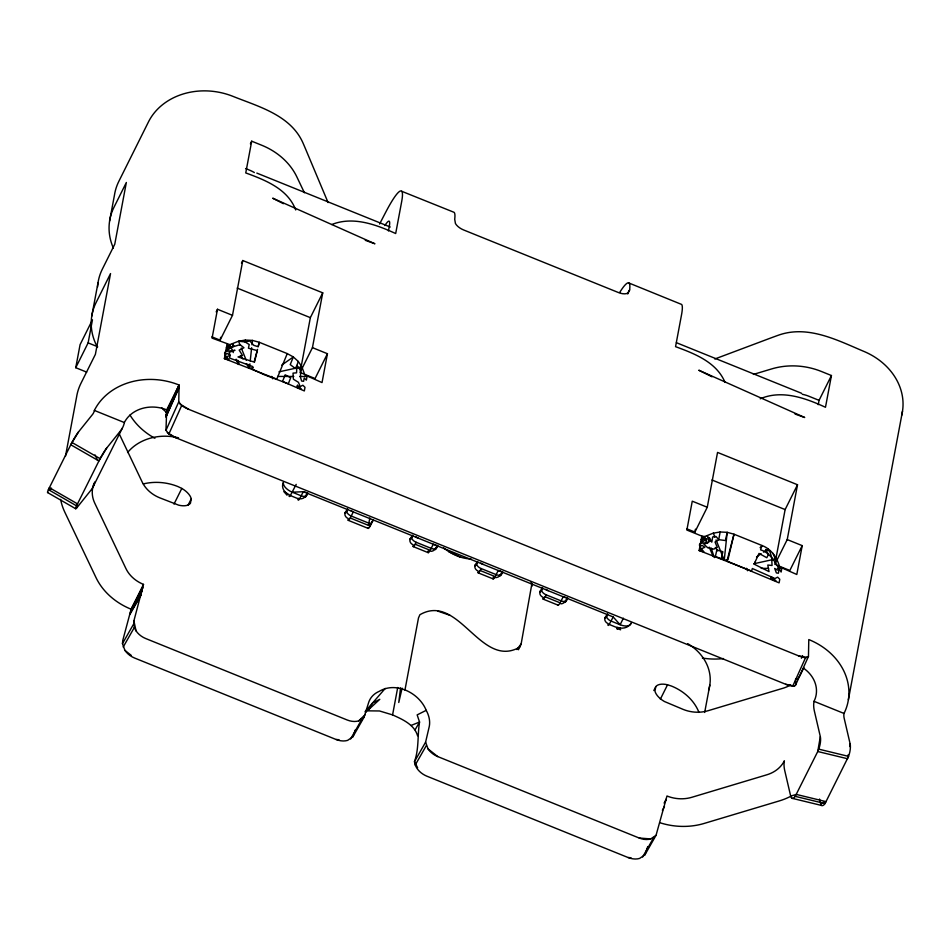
<?xml version="1.0" encoding="UTF-8"?>
<svg xmlns="http://www.w3.org/2000/svg" width="950" height="950" viewBox="0 0 950 950"><rect width="100%" height="100%" fill="white"/><g stroke="black" fill="none" stroke-linecap="round" stroke-linejoin="round"><path stroke-width="1.43" d="M821.026 804.745A10.866 3.681 -76.4 0 0 825.028 803.569L848.564 756.378A10.866 3.681 -76.4 0 0 850.131 743.85L844.194 718.342A32.597 17.136 26.5 0 1 844.016 713.45A65.206 54.863 10.6 0 0 808.794 639.564L808.462 656.414L805.553 657.661A10.866 3.147 24.2 0 1 798.487 655.809L188.777 409.355A10.866 3.147 24.2 0 1 181.699 405.484L178.754 401.874L179.087 385.023A65.206 54.863 10.6 0 0 94.359 410.424A32.597 17.136 26.5 0 1 92.506 414.497L78.506 431.941A10.866 1.045 -60.1 0 0 71.939 442.451L48.414 489.642A10.866 1.045 -60.1 0 0 48.058 492.29M825.028 803.569L795.221 796.349A10.866 3.681 -76.4 0 1 790.685 796.088L784.736 770.581A65.206 34.259 26.5 0 1 784.379 760.796A32.597 27.431 10.6 0 1 766.84 774.796L691.814 797.299A32.597 27.431 10.6 0 1 666.983 795.993L656.046 835.299L650.738 838.921L639.207 838.031L437.736 756.58A16.304 11.828 29.7 0 1 428.058 748.909L425.6 742.152L428.973 727.748A32.597 23.643 29.7 0 0 426.206 710.339C419.389 693.168 396.162 681.126 379.228 691.351A32.597 23.643 29.7 0 0 368.422 703.273L364.028 717.262L352.913 736.761L347.605 740.383A16.304 11.828 29.7 0 1 336.074 739.492L134.603 658.041A16.304 11.828 29.7 0 1 124.925 650.37L122.467 643.613L122.776 640.407L131.124 609.211L143.498 584.393A32.597 27.431 10.6 0 1 125.923 568.551L94.739 503.108A32.597 27.431 10.6 0 1 94.097 483.312M364.028 717.262L358.72 720.884A16.304 11.828 29.7 0 1 347.189 719.993L145.718 638.543A16.304 11.828 29.7 0 1 136.04 630.871L134.318 627.511L133.891 620.908L143.498 584.393M249.921 363.874L249.458 368.279L253.175 367.816M250.23 360.941L251.631 347.736M251.952 344.803L252.415 340.409L245.361 340.064L238.545 341.228L229.841 344.636L212.076 338.129L217.491 309.272L232.489 315.341L220.103 340.159L211.933 336.858M400.556 687.919L398.762 702.489L402.111 688.156M49.02 490.152L49.353 487.659L77.472 503.844L76.986 507.597L90.974 490.141A65.206 34.259 26.5 0 0 94.703 482.006M656.046 835.299L644.931 854.798L639.623 858.42A16.304 11.828 29.7 0 1 628.092 857.529L426.621 776.079C420.648 773.538 415.221 768.372 414.485 761.651C419.128 748.624 417.347 735.407 419.544 722.036L417.157 714.887L426.206 710.339M178.671 388.657L165.87 417.109L178.719 387.647L165.965 415.103L178.849 386.436L166.238 412.668L179.087 385.023L166.713 409.842L165.965 430.338L168.898 433.948A10.866 3.147 24.2 0 0 175.976 437.808L785.697 684.273A10.866 3.147 24.2 0 0 792.751 686.126L795.328 685.627L808.462 656.414M803.759 668.361A32.597 27.431 10.6 0 1 814.031 701.326A65.206 34.259 26.5 0 0 814.387 711.111L820.325 736.618L817.748 751.509L795.221 796.349M848.255 754.68L847.543 758.741L817.748 751.509L818.758 749.146A10.866 3.681 -76.4 0 0 820.325 736.618M849.656 746.557L850.131 743.85M245.361 340.064L245.029 341.917L249.197 344.506L248.437 348.199L257.201 350.598L254.089 362.033L238.011 356.963L242.523 355.49L239.174 350.087L243.96 347.759L240.077 344.66L231.8 347.154L225.72 351.405L235.006 350.277L229.116 352.367L230.102 355.371L229.52 358.043L252.842 366.605L252.166 369.158L264.349 374.775L288.301 383.788L290.724 377.673L285.166 374.811L282.554 381.449L304.332 390.937L305.009 387.339L302.872 385.225L300.188 386.614L298.442 382.339L293.384 379.181L293.027 373.113L296.554 372.851L296.887 365.418L298.3 361.463L293.336 356.951L287.256 353.602L259.231 342.273L252.415 340.409M707.263 507.253L692.265 501.184L686.862 530.041L701.848 536.109L699.141 550.537L751.581 571.033L752.352 568.516L774.962 578.526L777.646 577.149L779.784 579.251L779.107 582.861L726.952 561.082L734.006 534.197L727.949 559.728L724.232 560.191L727.189 532.321L720.136 531.988L718.734 539.671L715.029 542.011L717.297 547.402L713.783 549.124L707.809 547.817L703.891 544.279L708.771 542.296L709.519 537.866L711.847 542.046L712.666 536.976L715.967 536.418L718.734 539.671L725.444 540.526L727.189 532.321L734.006 534.197L762.031 545.514C771.293 549.005 777.136 557.674 779.606 566.853L796.801 574.489L802.216 545.633L787.229 539.576L797.513 484.749L717.547 452.426L707.263 507.253L694.889 532.071L686.707 528.77M75.751 367.709L80.085 344.624L92.459 319.806L88.124 342.879L75.751 367.709L86.664 372.115M65.491 456.154L76.594 396.993A65.206 54.863 10.6 0 1 80.952 383.325L95.392 354.362L110.544 273.564L96.104 302.527A65.206 54.863 10.6 0 0 96.176 344.731L97.446 347.403M91.746 316.207L98.028 282.732M109.606 220.982L114.475 195.011A65.206 54.863 10.6 0 1 118.845 181.331L148.485 121.873A65.206 54.863 10.6 0 1 233.213 96.461C259.017 106.768 290.961 115.271 303.157 143.343A326.016 92.15 73.3 0 1 306.672 151.608L328.094 202.588M304.404 192.743L296.863 176.914A65.206 54.863 10.6 0 0 261.701 145.231L251.703 141.194L245.753 172.936C265.181 180.025 287.897 188.919 295.699 209.95M220.103 340.159L220.649 337.274M227.074 344.185L224.366 358.613L276.806 379.121L287.256 353.602M232.489 315.341L242.773 260.514L322.727 292.837L312.443 347.652L300.069 372.483L315.067 378.539L327.441 353.721L312.443 347.652M300.342 371.034L310.353 317.656L322.727 292.837M327.441 353.721L322.026 382.577L304.819 374.941L301.863 366.831L298.3 361.463M388.443 230.945L389.262 226.623A32.597 4.097 -68 0 0 384.857 225.566M368.469 525.184L369.823 517.952M417.584 735.775C414.331 724.482 402.396 719.34 392.576 714.899L397.718 687.491M404.949 690.08L418.487 617.939L419.9 614.733C458.862 592.206 480.771 669.643 519.733 647.128L521.146 643.91L531.905 583.656M694.889 532.071L695.424 529.186M704.674 712.464L709.816 685.045M775.117 562.958L785.127 509.568L797.513 484.749M818.247 404.688L819.054 400.354L831.44 375.535L821.441 371.486A65.206 54.863 10.6 0 0 771.78 368.885L753.398 374.407M831.44 375.535L825.479 407.277C805.469 398.05 781.803 389.488 760.238 398.786M848.374 699.77L902.5 411.219M254.517 362.14L257.545 349.374M258.222 346.536L259.231 342.273L258.186 346.75L253.769 345.325L249.898 340.991L245.029 341.917L238.545 341.228L240.184 345.289M355.395 729.766L352.913 736.761M647.746 846.569L644.931 854.798M619.697 292.446A65.206 8.206 -68 0 1 629.624 289.952L627.689 293.17A10.866 5.712 26.5 0 1 618.498 292.564L463.564 229.936A10.866 5.712 26.5 0 1 455.454 223.547L454.706 219.248A65.206 8.206 -68 0 0 453.673 212.159L401.755 191.306M801.42 658.255L802.584 655.583M165.965 430.338L178.754 401.874M168.898 433.948L181.699 405.484M792.751 686.126L805.553 657.661M698.962 712.393A48.901 41.147 10.6 0 0 671.472 686.054L667.541 684.784A16.304 8.562 26.5 0 0 655.785 686.613L654.954 691.101A16.304 8.562 26.5 0 0 664.406 701.504L683.216 709.424A32.597 27.431 10.6 0 0 708.047 710.731L783.085 688.227A32.597 27.431 10.6 0 0 790.412 685.009M76.986 507.597A10.866 1.045 -60.1 0 1 76.534 505.827L100.071 458.636A10.866 1.045 -60.1 0 1 106.638 448.127L120.626 430.683A65.206 34.259 26.5 0 0 124.355 422.548A32.597 27.431 10.6 0 1 166.713 409.842M627.724 293.954L629.624 289.952M250.408 143.806L251.703 141.194M92.661 487.659L122.312 428.189M216.184 311.885L217.491 309.272M241.466 263.126L242.773 260.514M173.993 504.117L181.806 488.431L177.982 486.578A48.901 41.147 10.6 0 0 143.367 483.906M188.005 505.376L191.259 498.845A16.304 8.562 26.5 0 0 181.806 488.431M307.848 492.907L306.814 494.974A5.439 2.85 26.5 0 1 301.269 495.841L292.279 492.207A10.866 5.712 26.5 0 1 283.361 482.398A10.866 9.144 10.6 0 0 286.781 493.383L287.043 495.128L283.896 491.661L289.228 494.713A10.866 1.366 -68 0 0 290.356 495.567L296.186 484.369M369.051 525.528L373.303 519.994L370.203 526.074L350.218 517.987A10.866 1.366 -68 0 1 348.211 518.546A5.439 4.572 10.6 0 1 345.266 512.394A5.439 0.689 -68 0 0 346.798 511.136L347.819 509.069M435.848 544.849A5.439 2.85 26.5 0 1 433.271 544.231L430.184 550.311L415.186 544.255A10.866 1.366 -68 0 1 413.179 544.813A5.439 4.572 10.6 0 1 410.246 538.65A5.439 0.689 -68 0 0 411.766 537.403L412.799 535.337M430.944 551.332A5.439 4.572 10.6 0 0 435.231 548.756A5.439 0.689 -68 0 0 436.751 547.497L437.784 545.431M500.816 571.116A5.439 2.85 26.5 0 1 498.239 570.487L495.152 576.579L480.154 570.511A10.866 1.366 -68 0 1 478.147 571.069A5.439 4.572 10.6 0 1 475.214 564.918A5.439 0.689 -68 0 0 476.734 563.659L477.767 561.592M493.133 577.137A5.439 4.572 10.6 0 0 500.199 575.011A5.439 0.689 -68 0 0 501.719 573.764L502.752 571.698M565.784 597.384A5.439 2.85 26.5 0 1 563.207 596.754L560.12 602.834L545.122 596.778A10.866 1.366 -68 0 1 543.115 597.336A5.439 4.572 10.6 0 1 540.182 591.173A5.439 0.689 -68 0 0 541.702 589.926L542.735 587.86M518.427 649.741L520.493 645.216M560.88 603.856A5.439 4.572 10.6 0 0 565.167 601.279A5.439 0.689 -68 0 0 566.687 600.032L567.72 597.954M606.67 616.194A5.439 2.85 26.5 0 0 611.123 621.098L620.124 624.732A10.866 5.712 26.5 0 0 631.204 622.998A10.866 9.144 10.6 0 1 619.804 627.998L617.084 627.238L616.942 628.449A10.866 1.366 -68 0 0 618.201 628.092L609.211 624.459A10.866 1.366 -68 0 1 608.083 623.592A5.439 4.572 10.6 0 1 605.15 617.441A5.439 0.689 -68 0 0 606.67 616.194L607.703 614.116M292.279 492.207L303.335 491.708L613.189 616.954L609.211 624.459M623.378 618.201L620.124 624.732L613.189 616.954M653.837 690.531L655.785 686.613M660.369 699.153L667.541 684.784M774.844 564.395L787.229 539.576M802.216 545.633L789.842 570.463L776.209 564.953M803.902 667.648L800.613 674.227A32.597 27.431 10.6 0 1 797.383 679.131M379.584 224.034L385.51 212.622A65.206 8.206 -68 0 1 401.636 201.792L395.687 233.534C376.034 224.568 353.091 216.03 331.776 224.521M350.218 517.987L353.317 511.907A5.439 2.85 26.5 0 1 350.883 510.506M415.186 544.255L416.219 542.308A5.439 2.85 26.5 0 1 411.766 537.403M480.154 570.511L481.187 568.575A5.439 2.85 26.5 0 1 476.734 563.659M545.122 596.778L546.155 594.831A5.439 2.85 26.5 0 1 541.702 589.926M129.865 614.543L140.98 595.044L130.376 612.596L142.001 591.161L130.791 610.814L142.844 587.599L131.124 609.211A65.206 54.863 10.6 0 1 95.974 577.529L64.778 512.097A65.206 54.863 10.6 0 1 60.622 499.391M122.467 643.613L133.582 624.114M123.203 647.009L134.318 627.511M350.645 738.946L361.76 719.447M415.091 729.837L419.544 722.036L410.982 725.491M425.6 742.152L414.485 761.651L417.644 767.802M415.221 765.047L426.336 745.548M662.376 810.303L664.454 806.645M642.663 856.983L653.778 837.484M78.506 431.941L70.751 444.742L98.871 460.928L106.638 448.127M224.544 353.162L229.841 344.636L233.284 352.581M699.319 545.086L704.627 536.548L713.319 533.152L720.136 531.988M290.356 495.567L299.357 499.213L303.335 491.708A5.439 2.85 26.5 0 0 305.912 492.326M299.357 499.213A10.866 1.366 -68 0 1 298.229 498.346A5.439 4.572 10.6 0 0 305.294 496.233L307.444 493.003M345.266 512.394L347.427 509.152M410.246 538.65L412.395 535.42M435.231 548.756L437.38 545.526M475.214 564.918L477.363 561.688M500.199 575.011L502.348 571.781M540.182 591.173L542.331 587.943M565.167 601.279L567.316 598.049M605.15 617.441L607.299 614.211M516.895 649.527L521.146 643.91M49.733 490.307L51.49 488.134M385.237 688.418L365.061 711.645M760.107 547.675L762.031 545.514L760.582 549.824C771.21 553.173 775.734 563.683 781.137 572.031L781.814 568.433L777.397 568.421M358.72 720.884L365.358 714.471M281.723 365.085L293.336 356.951L290.225 364.598L295.391 368.541L296.887 365.418L300.699 370.452L300.473 377.257L301.625 381.033L303.608 381.306L304.238 378.053L306.363 380.119L307.04 376.509L299.678 376.485M756.509 557.009L761.152 553.743M763.467 552.116L768.111 548.862M365.655 712.322L379.798 699.319L372.554 703.047L368.113 710.849L379.513 710.968L392.576 714.899M714.78 359.005L769.215 338.568A326.016 150.124 -25.5 0 1 778.086 335.314C807.251 324.746 836.57 339.815 862.921 351.001A65.206 54.863 10.6 0 1 901.645 415.423M790.685 796.088L796.349 794.426L826.156 801.658L820.479 803.308L819.494 799.057M278.979 371.854L301.863 366.831M753.754 563.766L776.637 558.742L775.153 558.6L773.074 553.387M277.614 376.426L293.799 376.473M761.223 568.361L768.574 568.385M471.129 558.98C461.023 558.659 451.428 554.135 443.626 547.901M336.074 739.492L338.96 739.706M628.092 857.529L630.978 857.743M701.848 536.109L704.627 536.548L707.489 543.174M798.487 655.809L807.132 657.59M785.697 684.273L794.342 686.054M818.758 749.146L848.564 756.378M792.003 798.285L821.809 805.517M437.677 611.064L449.92 615.303M365.275 240.314L374.918 243.77L272.686 198.194L283.397 203.692M795.067 414.058L804.709 417.501L698.784 370.215L712.013 376.806M245.575 168.542L249.328 170.062A32.597 27.431 10.6 0 1 254.351 172.544M256.821 173.09L390.248 227.014M676.4 342.689L801.562 393.288M819.054 400.354L809.068 396.316A32.597 27.431 10.6 0 0 802.275 394.274M237.167 288.076L310.353 317.656M711.942 479.988L785.127 509.568M88.124 342.879L97.672 346.738M94.359 410.424L124.355 422.548M814.031 701.326L844.016 713.45M371.236 524.127L351.251 516.04A5.439 2.85 26.5 0 1 346.798 511.136M416.219 542.308L431.217 548.364A5.439 2.85 26.5 0 0 436.751 547.497M481.187 568.575L496.185 574.631A5.439 2.85 26.5 0 0 501.719 573.764M546.155 594.831L561.153 600.887A5.439 2.85 26.5 0 0 566.687 600.032M348.223 520.327L368.208 528.402M413.191 546.582L428.177 552.651M478.159 572.85L493.145 578.906M543.127 599.117L558.113 605.174M628.591 282.874L681.625 304.439A65.206 8.206 -68 0 1 681.506 314.925L675.557 346.667C694.652 353.685 716.656 362.188 725.052 382.434M448.816 551.701L460.809 557.258M71.939 442.451L100.071 458.636M48.414 489.642L76.534 505.827M47.595 492.563L75.715 508.749M180.108 404.13L188.777 409.355M167.307 432.594L175.976 437.808M428.058 748.909L437.736 756.58M124.925 650.37L131.373 655.488M711.265 541.595L707.204 535.788L708.985 541.239M715.314 547.402L717.749 550.893M721.798 556.7L724.232 560.191L716.051 539.909M234.056 346.192L232.429 343.876L233.32 346.596M240.54 355.49L242.974 358.981M246.216 363.624L249.458 368.279L247.819 364.218M119.249 433.912L142.156 481.983A32.597 27.431 10.6 0 0 159.743 497.824L178.671 505.162A16.304 8.562 26.5 0 0 190.416 503.322L191.259 498.845M95.024 454.907L97.565 460.251M709.199 547.141L713.212 556.415M236.146 359.207L238.426 364.503M746.51 568.314L747.508 570.736M271.736 376.402L272.733 378.812M713.319 533.152L714.958 537.201M241.276 347.997L246.181 360.157M711.194 548.055L714.293 557.591M237.749 360.228L239.079 364.313M133.891 620.908L136.04 630.871M531.121 582.196L531.964 586.197M795.625 679.001L795.661 684.879M548.221 590.698A5.439 2.85 26.5 0 1 545.799 589.297M483.253 564.431A5.439 2.85 26.5 0 1 480.819 563.041M418.285 538.175A5.439 2.85 26.5 0 1 415.851 536.774M560.12 602.834A10.866 1.366 -68 0 1 557.971 604.604M495.152 576.579A10.866 1.366 -68 0 1 493.003 578.348M430.184 550.311A10.866 1.366 -68 0 1 428.165 550.869M306.814 494.974A5.439 0.689 -68 0 1 305.294 496.233M370.203 526.074A10.866 1.366 -68 0 1 368.054 527.844M650.738 838.921A16.304 11.828 29.7 0 1 639.207 838.031M659.918 822.736A65.206 54.863 10.6 0 0 704.259 823.413L779.297 800.921A65.206 54.863 10.6 0 0 791.481 795.898M154.898 438.271A65.206 54.863 10.6 0 1 129.996 415.043M687.669 643.613A48.901 41.147 10.6 0 1 708.581 690.282M127.585 452.532A48.901 41.147 10.6 0 1 178.541 437.808M723.472 658.564A65.206 54.863 10.6 0 1 702.359 658.041M113.406 248.152A65.206 54.863 10.6 0 1 113.964 207.302L126.35 182.483L114.76 244.233L102.386 269.052A65.206 54.863 10.6 0 0 97.565 287.007M166.452 412.241A32.597 27.431 10.6 0 1 161.559 407.645M779.012 569.964L778.383 573.23L776.399 572.945L774.678 568.421L777.219 570L779.012 569.964M706.574 539.077L705.826 542.783L700.494 543.317L706.574 539.077L702.454 537.926L701.171 539.707L706.574 539.077M716.822 549.908L715.421 556.439L721.193 558.754L722.879 551.748L716.822 549.908M297.433 385.308L296.934 387.303L301.352 389.108L297.433 385.308M771.281 576.793L770.759 578.835L776.126 581.02L771.281 576.793M755.309 561.533L754.134 564.158L769.037 571.615L767.802 565.036L772.053 565.487L771.661 557.341L769.702 551.095L765.653 549.456L768.419 554.384L766.816 557.745L759.014 553.434L755.309 561.533M666.318 799.199L664.311 803.071L666.318 799.199M227.679 346.002L226.397 347.795L231.8 347.154L227.679 346.002M226.373 356.927L224.366 358.613L229.104 359.896L225.043 355.015L227.133 353.353L230.102 355.371L226.373 356.927M701.159 548.839L699.141 550.537L703.879 551.819L699.818 546.927L701.908 545.264L704.876 547.283L701.159 548.839M619.804 627.998L616.942 628.449L620.587 629.779L619.804 627.998"/></g></svg>
